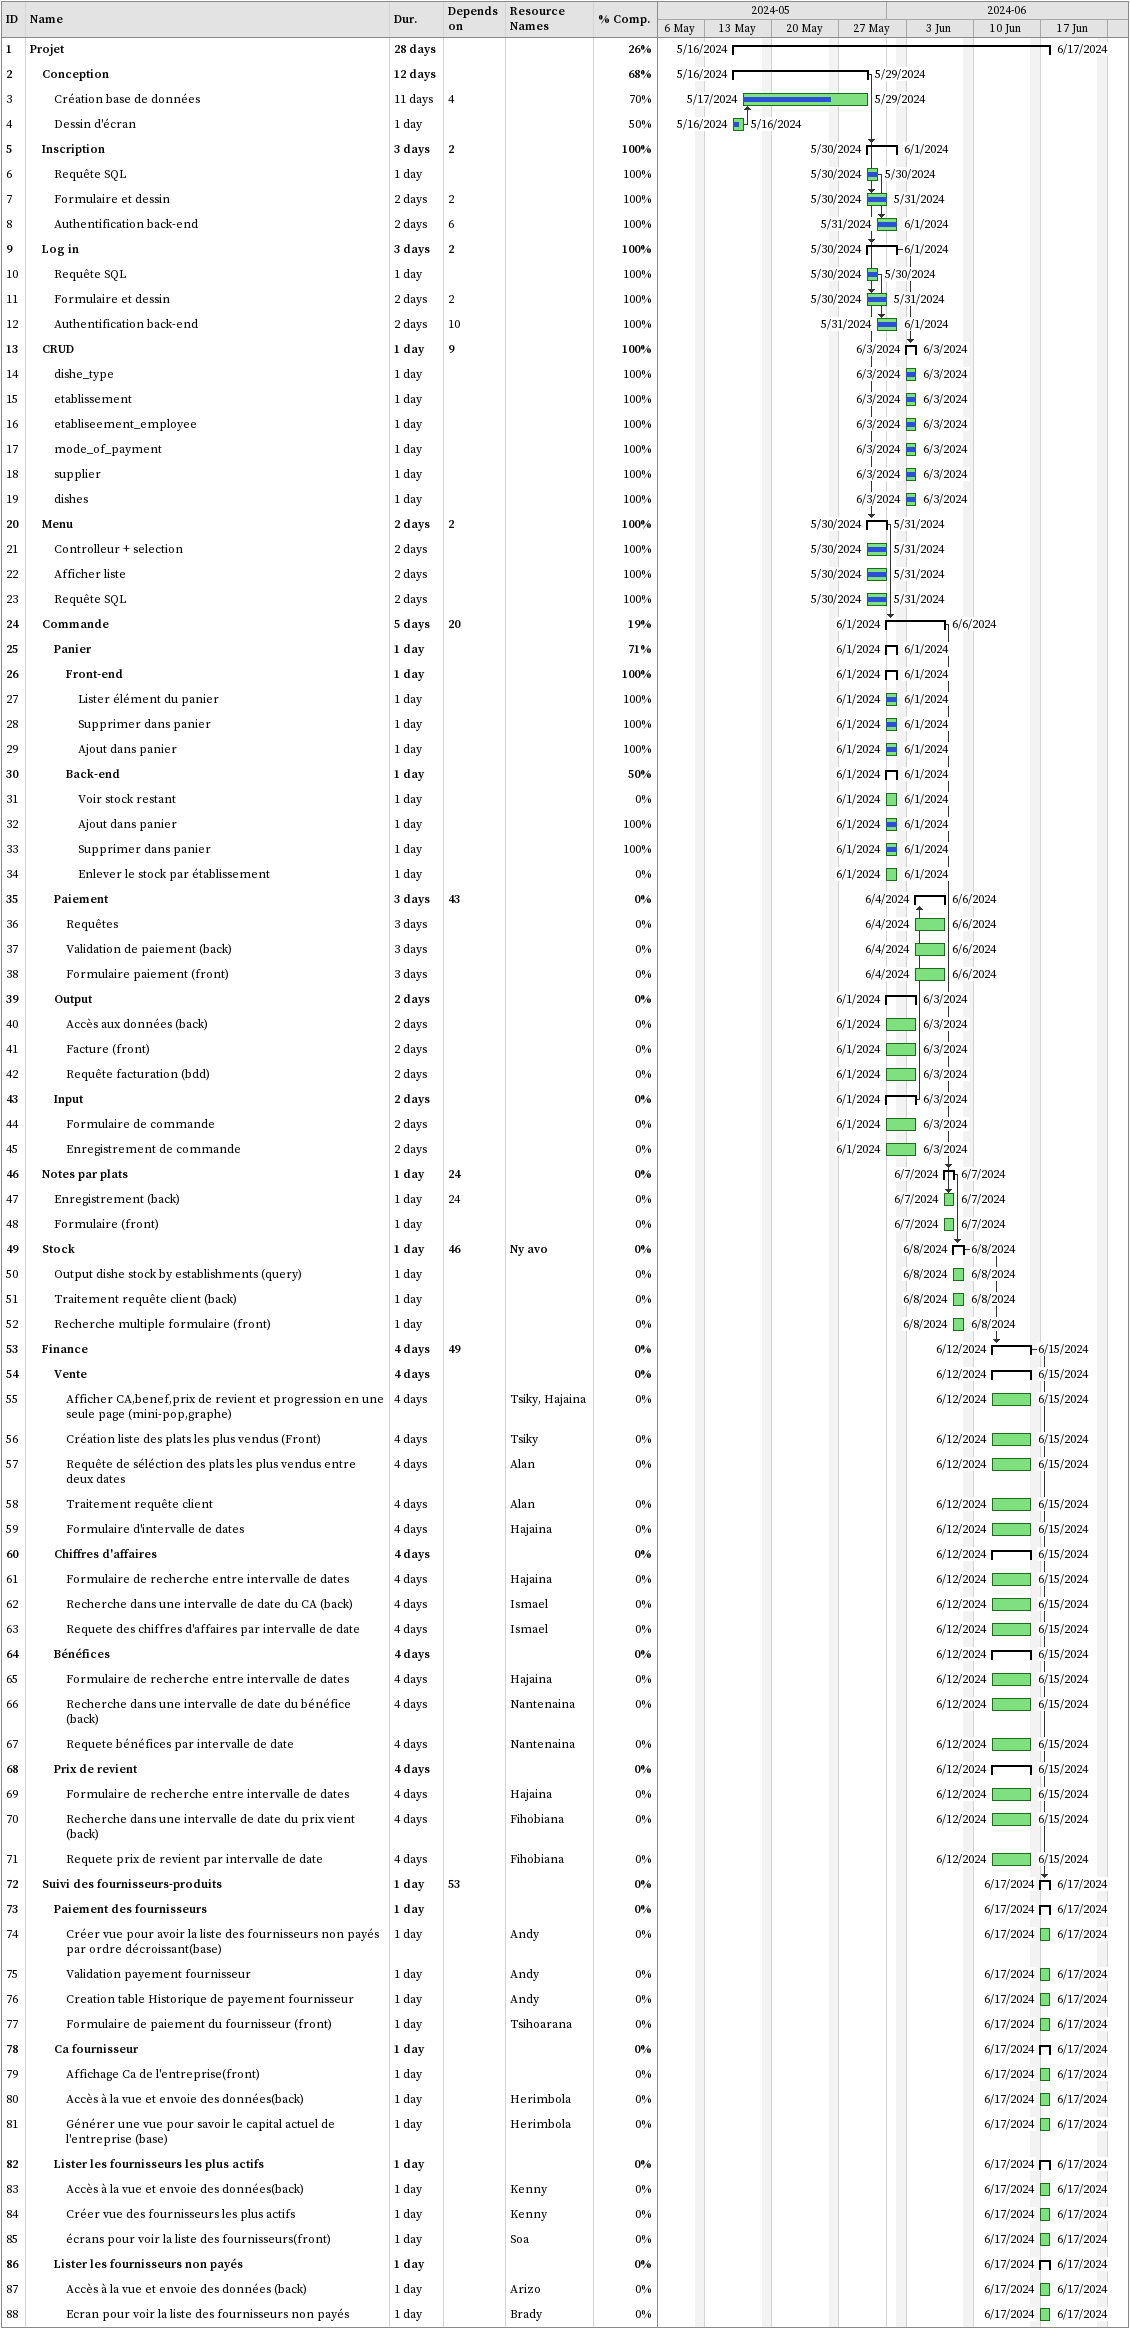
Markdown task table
| ID | Level | Task | Duration | Start | Finish | Predecessors | Resources | % complete |
|---|---|---|---|---|---|---|---|---|
| 1 | 1 | **Projet** | 28d | 2024-05-16 | 2024-06-17 |  |  | 26 |
| 2 | 2 | **Conception** | 12d | 2024-05-16 | 2024-05-29 |  |  | 68 |
| 3 | 3 | Création base de données | 11d | 2024-05-17 | 2024-05-29 | 4 |  | 70 |
| 4 | 3 | Dessin d'écran | 1d | 2024-05-16 | 2024-05-16 |  |  | 50 |
| 5 | 2 | **Inscription** | 3d | 2024-05-30 | 2024-06-01 | 2 |  | 100 |
| 6 | 3 | Requête SQL | 1d | 2024-05-30 | 2024-05-30 |  |  | 100 |
| 7 | 3 | Formulaire et dessin | 2d | 2024-05-30 | 2024-05-31 | 2 |  | 100 |
| 8 | 3 | Authentification back-end | 2d | 2024-05-31 | 2024-06-01 | 6 |  | 100 |
| 9 | 2 | **Log in** | 3d | 2024-05-30 | 2024-06-01 | 2 |  | 100 |
| 10 | 3 | Requête SQL | 1d | 2024-05-30 | 2024-05-30 |  |  | 100 |
| 11 | 3 | Formulaire et dessin | 2d | 2024-05-30 | 2024-05-31 | 2 |  | 100 |
| 12 | 3 | Authentification back-end | 2d | 2024-05-31 | 2024-06-01 | 10 |  | 100 |
| 13 | 2 | **CRUD** | 1d | 2024-06-03 | 2024-06-03 | 9 |  | 100 |
| 14 | 3 | dishe_type | 1d | 2024-06-03 | 2024-06-03 |  |  | 100 |
| 15 | 3 | etablissement | 1d | 2024-06-03 | 2024-06-03 |  |  | 100 |
| 16 | 3 | etabliseement_employee | 1d | 2024-06-03 | 2024-06-03 |  |  | 100 |
| 17 | 3 | mode_of_payment | 1d | 2024-06-03 | 2024-06-03 |  |  | 100 |
| 18 | 3 | supplier | 1d | 2024-06-03 | 2024-06-03 |  |  | 100 |
| 19 | 3 | dishes | 1d | 2024-06-03 | 2024-06-03 |  |  | 100 |
| 20 | 2 | **Menu** | 2d | 2024-05-30 | 2024-05-31 | 2 |  | 100 |
| 21 | 3 | Controlleur + selection | 2d | 2024-05-30 | 2024-05-31 |  |  | 100 |
| 22 | 3 | Afficher liste | 2d | 2024-05-30 | 2024-05-31 |  |  | 100 |
| 23 | 3 | Requête SQL | 2d | 2024-05-30 | 2024-05-31 |  |  | 100 |
| 24 | 2 | **Commande** | 5d | 2024-06-01 | 2024-06-06 | 20 |  | 19 |
| 25 | 3 | **Panier** | 1d | 2024-06-01 | 2024-06-01 |  |  | 71 |
| 26 | 4 | **Front-end** | 1d | 2024-06-01 | 2024-06-01 |  |  | 100 |
| 27 | 5 | Lister élément du panier | 1d | 2024-06-01 | 2024-06-01 |  |  | 100 |
| 28 | 5 | Supprimer dans panier | 1d | 2024-06-01 | 2024-06-01 |  |  | 100 |
| 29 | 5 | Ajout dans panier | 1d | 2024-06-01 | 2024-06-01 |  |  | 100 |
| 30 | 4 | **Back-end** | 1d | 2024-06-01 | 2024-06-01 |  |  | 50 |
| 31 | 5 | Voir stock restant | 1d | 2024-06-01 | 2024-06-01 |  |  | 0 |
| 32 | 5 | Ajout dans panier | 1d | 2024-06-01 | 2024-06-01 |  |  | 100 |
| 33 | 5 | Supprimer dans panier | 1d | 2024-06-01 | 2024-06-01 |  |  | 100 |
| 34 | 5 | Enlever le stock par établissement | 1d | 2024-06-01 | 2024-06-01 |  |  | 0 |
| 35 | 3 | **Paiement** | 3d | 2024-06-04 | 2024-06-06 | 43 |  | 0 |
| 36 | 4 | Requêtes | 3d | 2024-06-04 | 2024-06-06 |  |  | 0 |
| 37 | 4 | Validation de paiement (back) | 3d | 2024-06-04 | 2024-06-06 |  |  | 0 |
| 38 | 4 | Formulaire paiement (front) | 3d | 2024-06-04 | 2024-06-06 |  |  | 0 |
| 39 | 3 | **Output** | 2d | 2024-06-01 | 2024-06-03 |  |  | 0 |
| 40 | 4 | Accès aux données (back) | 2d | 2024-06-01 | 2024-06-03 |  |  | 0 |
| 41 | 4 | Facture (front) | 2d | 2024-06-01 | 2024-06-03 |  |  | 0 |
| 42 | 4 | Requête facturation (bdd) | 2d | 2024-06-01 | 2024-06-03 |  |  | 0 |
| 43 | 3 | **Input** | 2d | 2024-06-01 | 2024-06-03 |  |  | 0 |
| 44 | 4 | Formulaire de commande | 2d | 2024-06-01 | 2024-06-03 |  |  | 0 |
| 45 | 4 | Enregistrement de commande | 2d | 2024-06-01 | 2024-06-03 |  |  | 0 |
| 46 | 2 | **Notes par plats** | 1d | 2024-06-07 | 2024-06-07 | 24 |  | 0 |
| 47 | 3 | Enregistrement (back) | 1d | 2024-06-07 | 2024-06-07 | 24 |  | 0 |
| 48 | 3 | Formulaire (front) | 1d | 2024-06-07 | 2024-06-07 |  |  | 0 |
| 49 | 2 | **Stock** | 1d | 2024-06-08 | 2024-06-08 | 46 | Ny avo | 0 |
| 50 | 3 | Output dishe stock by establishments (query) | 1d | 2024-06-08 | 2024-06-08 |  |  | 0 |
| 51 | 3 | Traitement requête client (back) | 1d | 2024-06-08 | 2024-06-08 |  |  | 0 |
| 52 | 3 | Recherche multiple formulaire (front) | 1d | 2024-06-08 | 2024-06-08 |  |  | 0 |
| 53 | 2 | **Finance** | 4d | 2024-06-12 | 2024-06-15 | 49 |  | 0 |
| 54 | 3 | **Vente** | 4d | 2024-06-12 | 2024-06-15 |  |  | 0 |
| 55 | 4 | Afficher CA,benef,prix de revient et progression en une seule page (mini-pop,graphe) | 4d | 2024-06-12 | 2024-06-15 |  | Tsiky, Hajaina | 0 |
| 56 | 4 | Création liste des plats les plus vendus (Front) | 4d | 2024-06-12 | 2024-06-15 |  | Tsiky | 0 |
| 57 | 4 | Requête de séléction des plats les plus vendus entre deux dates | 4d | 2024-06-12 | 2024-06-15 |  | Alan | 0 |
| 58 | 4 | Traitement requête client | 4d | 2024-06-12 | 2024-06-15 |  | Alan | 0 |
| 59 | 4 | Formulaire d'intervalle de dates | 4d | 2024-06-12 | 2024-06-15 |  | Hajaina | 0 |
| 60 | 3 | **Chiffres d'affaires** | 4d | 2024-06-12 | 2024-06-15 |  |  | 0 |
| 61 | 4 | Formulaire de recherche entre intervalle de dates | 4d | 2024-06-12 | 2024-06-15 |  | Hajaina | 0 |
| 62 | 4 | Recherche dans une intervalle de date du CA (back) | 4d | 2024-06-12 | 2024-06-15 |  | Ismael | 0 |
| 63 | 4 | Requete des chiffres d'affaires par intervalle de date | 4d | 2024-06-12 | 2024-06-15 |  | Ismael | 0 |
| 64 | 3 | **Bénéfices** | 4d | 2024-06-12 | 2024-06-15 |  |  | 0 |
| 65 | 4 | Formulaire de recherche entre intervalle de dates | 4d | 2024-06-12 | 2024-06-15 |  | Hajaina | 0 |
| 66 | 4 | Recherche dans une intervalle de date du bénéfice (back) | 4d | 2024-06-12 | 2024-06-15 |  | Nantenaina | 0 |
| 67 | 4 | Requete bénéfices par intervalle de date | 4d | 2024-06-12 | 2024-06-15 |  | Nantenaina | 0 |
| 68 | 3 | **Prix de revient** | 4d | 2024-06-12 | 2024-06-15 |  |  | 0 |
| 69 | 4 | Formulaire de recherche entre intervalle de dates | 4d | 2024-06-12 | 2024-06-15 |  | Hajaina | 0 |
| 70 | 4 | Recherche dans une intervalle de date du prix vient (back) | 4d | 2024-06-12 | 2024-06-15 |  | Fihobiana | 0 |
| 71 | 4 | Requete prix de revient par intervalle de date | 4d | 2024-06-12 | 2024-06-15 |  | Fihobiana | 0 |
| 72 | 2 | **Suivi des fournisseurs-produits** | 1d | 2024-06-17 | 2024-06-17 | 53 |  | 0 |
| 73 | 3 | **Paiement des fournisseurs** | 1d | 2024-06-17 | 2024-06-17 |  |  | 0 |
| 74 | 4 | Créer vue pour avoir la liste des fournisseurs non payés par ordre décroissant(base) | 1d | 2024-06-17 | 2024-06-17 |  | Andy | 0 |
| 75 | 4 | Validation payement fournisseur | 1d | 2024-06-17 | 2024-06-17 |  | Andy | 0 |
| 76 | 4 | Creation table Historique de payement fournisseur | 1d | 2024-06-17 | 2024-06-17 |  | Andy | 0 |
| 77 | 4 | Formulaire de paiement du fournisseur (front) | 1d | 2024-06-17 | 2024-06-17 |  | Tsihoarana | 0 |
| 78 | 3 | **Ca fournisseur** | 1d | 2024-06-17 | 2024-06-17 |  |  | 0 |
| 79 | 4 | Affichage Ca de l'entreprise(front) | 1d | 2024-06-17 | 2024-06-17 |  |  | 0 |
| 80 | 4 | Accès à la vue et envoie des données(back) | 1d | 2024-06-17 | 2024-06-17 |  | Herimbola | 0 |
| 81 | 4 | Générer une vue pour savoir le capital actuel de l'entreprise (base) | 1d | 2024-06-17 | 2024-06-17 |  | Herimbola | 0 |
| 82 | 3 | **Lister les fournisseurs les plus actifs** | 1d | 2024-06-17 | 2024-06-17 |  |  | 0 |
| 83 | 4 | Accès à la vue et envoie des données(back) | 1d | 2024-06-17 | 2024-06-17 |  | Kenny | 0 |
| 84 | 4 | Créer vue des fournisseurs les plus actifs | 1d | 2024-06-17 | 2024-06-17 |  | Kenny | 0 |
| 85 | 4 | écrans pour voir la liste des fournisseurs(front) | 1d | 2024-06-17 | 2024-06-17 |  | Soa | 0 |
| 86 | 3 | **Lister les fournisseurs non payés** | 1d | 2024-06-17 | 2024-06-17 |  |  | 0 |
| 87 | 4 | Accès à la vue et envoie des données (back) | 1d | 2024-06-17 | 2024-06-17 |  | Arizo | 0 |
| 88 | 4 | Ecran pour voir la liste des fournisseurs non payés | 1d | 2024-06-17 | 2024-06-17 |  | Brady | 0 |
